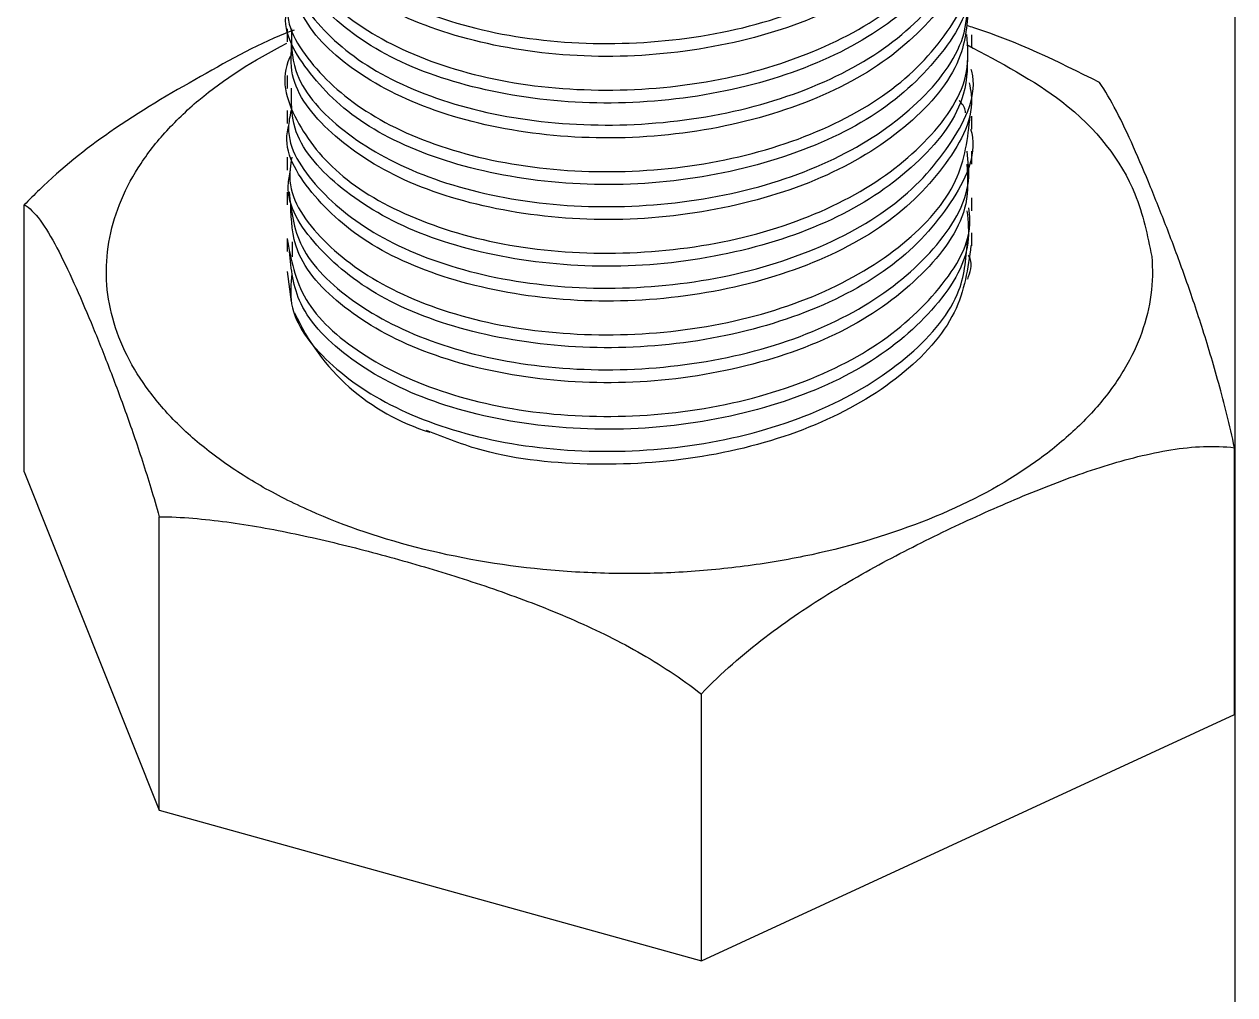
# Model space of a CAD drawing. Extents: x -976302 to -776254, y 5665 to 231437.
# Drawn here: x -788555.1 to -788448.3, y 88368.3 to 88453.9 of the extents above; entities that cross this region are included whole.
import ezdxf

# ---------------------------------------------------------------- set-up
doc = ezdxf.new("R2010")
doc.units = 0
doc.header["$LTSCALE"] = 1000
doc.header["$MEASUREMENT"] = 0
doc.layers.add('暖通', color=7, linetype='Continuous')

msp = doc.modelspace()

# ---------------------------------------------------------------- linework, layer by layer
at = {"layer": '暖通', "color": 7}
for p, q in [((-788448.3, 88551.91), (-788448.3, 88328.41)), ((-788448.3, 88551.91), (-788448.3, 88328.41)), ((-788531.88, 88453.48), (-788531.88, 88452.34)), ((-788531.88, 88453.48), (-788531.88, 88452.34)), ((-788471.5, 88451.83), (-788471.5, 88452.96)), ((-788471.5, 88451.83), (-788471.5, 88452.96)), ((-788531.88, 88449.37), (-788531.88, 88448.23)), ((-788531.88, 88449.37), (-788531.88, 88448.23)), ((-788531.88, 88446.29), (-788531.88, 88445.15)), ((-788531.88, 88446.29), (-788531.88, 88445.15)), ((-788471.5, 88444.63), (-788471.5, 88445.78)), ((-788471.5, 88444.63), (-788471.5, 88445.78)), ((-788471.5, 88441.56), (-788471.5, 88442.69)), ((-788471.5, 88441.56), (-788471.5, 88442.69)), ((-788531.88, 88442.18), (-788531.88, 88441.04)), ((-788531.88, 88442.18), (-788531.88, 88441.04)), ((-788531.88, 88439.1), (-788531.88, 88437.96)), ((-788531.88, 88439.1), (-788531.88, 88437.96)), ((-788471.5, 88437.45), (-788471.5, 88438.58)), ((-788471.5, 88437.45), (-788471.5, 88438.58)), ((-788555.06, 88414.43), (-788555.06, 88437.96)), ((-788555.06, 88414.43), (-788555.06, 88437.96)), ((-788471.5, 88434.36), (-788471.5, 88435.51)), ((-788471.5, 88434.36), (-788471.5, 88435.51)), ((-788531.88, 88435), (-788531.88, 88433.85)), ((-788531.88, 88435), (-788531.88, 88433.85)), ((-788531.43, 88434.7), (-788531.44, 88433.38)), ((-788531.43, 88434.7), (-788531.44, 88433.38)), ((-788531.88, 88432.08), (-788531.52, 88429.41)), ((-788531.88, 88432.08), (-788531.52, 88429.41)), ((-788448.33, 88393.03), (-788448.33, 88416.55)), ((-788448.33, 88393.03), (-788448.33, 88416.55)), ((-788555.06, 88414.43), (-788543.15, 88384.6)), ((-788555.06, 88414.43), (-788543.15, 88384.6)), ((-788543.15, 88384.6), (-788543.15, 88410.48)), ((-788543.15, 88384.6), (-788543.15, 88410.48)), ((-788495.34, 88371.33), (-788495.34, 88394.85)), ((-788495.34, 88371.33), (-788495.34, 88394.85)), ((-788495.34, 88371.33), (-788448.33, 88393.03)), ((-788495.34, 88371.33), (-788448.33, 88393.03)), ((-788543.15, 88384.6), (-788495.34, 88371.33)), ((-788543.15, 88384.6), (-788495.34, 88371.33))]:
    msp.add_line(p, q, dxfattribs=at)
msp.add_arc((-788513.64, 88436.34), 19.26, 204.1442, 252.9119, dxfattribs=at)
msp.add_arc((-788513.64, 88436.34), 19.26, 204.1442, 252.9119, dxfattribs=at)
for points, knots in [([(-788471.53, 88470.32), (-788471.84, 88468.27), (-788472.46, 88464.14), (-788477.59, 88458.52), (-788485.22, 88454.16), (-788494.78, 88451.48), (-788505.11, 88450.73), (-788515.03, 88452.02), (-788523.51, 88455.05), (-788529.29, 88459.58), (-788532.04, 88463.71), (-788531.61, 88466.12), (-788531.51, 88466.71)], [0, 0, 0, 0, 0.105461, 0.212955, 0.320474, 0.427966, 0.535462, 0.64297, 0.750464, 0.857988, 0.965478, 1, 1, 1, 1]), ([(-788471.53, 88470.32), (-788471.84, 88468.27), (-788472.46, 88464.14), (-788477.59, 88458.52), (-788485.22, 88454.16), (-788494.78, 88451.48), (-788505.11, 88450.73), (-788515.03, 88452.02), (-788523.51, 88455.05), (-788529.29, 88459.58), (-788532.04, 88463.71), (-788531.61, 88466.12), (-788531.51, 88466.71)], [0, 0, 0, 0, 0.105461, 0.212955, 0.320474, 0.427966, 0.535462, 0.64297, 0.750464, 0.857988, 0.965478, 1, 1, 1, 1]), ([(-788531.45, 88467.86), (-788531.55, 88467.01), (-788531.84, 88464.34), (-788528.66, 88459.99), (-788522.45, 88455.71), (-788513.71, 88452.82), (-788503.65, 88451.87), (-788493.37, 88452.85), (-788484, 88455.82), (-788476.75, 88460.41), (-788472.35, 88465.56), (-788472.02, 88469.12), (-788471.89, 88470.59)], [0, 0, 0, 0, 0.050433, 0.159593, 0.268745, 0.377919, 0.487066, 0.596243, 0.705394, 0.81456, 0.923715, 1, 1, 1, 1]), ([(-788531.45, 88467.86), (-788531.55, 88467.01), (-788531.84, 88464.34), (-788528.66, 88459.99), (-788522.45, 88455.71), (-788513.71, 88452.82), (-788503.65, 88451.87), (-788493.37, 88452.85), (-788484, 88455.82), (-788476.75, 88460.41), (-788472.35, 88465.56), (-788472.02, 88469.12), (-788471.89, 88470.59)], [0, 0, 0, 0, 0.050433, 0.159593, 0.268745, 0.377919, 0.487066, 0.596243, 0.705394, 0.81456, 0.923715, 1, 1, 1, 1]), ([(-788531.46, 88463.76), (-788531.52, 88462.71), (-788531.67, 88459.82), (-788528.13, 88455.36), (-788521.6, 88451.21), (-788512.66, 88448.51), (-788502.53, 88447.78), (-788492.28, 88448.97), (-788483.13, 88452.14), (-788475.97, 88456.88), (-788472.09, 88462.68), (-788470.77, 88467.14), (-788471.72, 88469.27), (-788471.78, 88469.39)], [0, 0, 0, 0, 0.059277, 0.163108, 0.266938, 0.37078, 0.474603, 0.578456, 0.682282, 0.786128, 0.889954, 0.993781, 1, 1, 1, 1]), ([(-788531.46, 88463.76), (-788531.52, 88462.71), (-788531.67, 88459.82), (-788528.13, 88455.36), (-788521.6, 88451.21), (-788512.66, 88448.51), (-788502.53, 88447.78), (-788492.28, 88448.97), (-788483.13, 88452.14), (-788475.97, 88456.88), (-788472.09, 88462.68), (-788470.77, 88467.14), (-788471.72, 88469.27), (-788471.78, 88469.39)], [0, 0, 0, 0, 0.059277, 0.163108, 0.266938, 0.37078, 0.474603, 0.578456, 0.682282, 0.786128, 0.889954, 0.993781, 1, 1, 1, 1]), ([(-788471.69, 88466.22), (-788471.86, 88464.4), (-788472.24, 88460.48), (-788476.92, 88454.98), (-788484.28, 88450.44), (-788493.69, 88447.57), (-788503.98, 88446.6), (-788514.01, 88447.69), (-788522.7, 88450.53), (-788528.81, 88454.93), (-788531.89, 88459.2), (-788531.56, 88461.82), (-788531.46, 88462.61)], [0, 0, 0, 0, 0.093875, 0.201357, 0.308857, 0.416341, 0.523822, 0.631322, 0.738804, 0.846319, 0.953796, 1, 1, 1, 1]), ([(-788471.69, 88466.22), (-788471.86, 88464.4), (-788472.24, 88460.48), (-788476.92, 88454.98), (-788484.28, 88450.44), (-788493.69, 88447.57), (-788503.98, 88446.6), (-788514.01, 88447.69), (-788522.7, 88450.53), (-788528.81, 88454.93), (-788531.89, 88459.2), (-788531.56, 88461.82), (-788531.46, 88462.61)], [0, 0, 0, 0, 0.093875, 0.201357, 0.308857, 0.416341, 0.523822, 0.631322, 0.738804, 0.846319, 0.953796, 1, 1, 1, 1]), ([(-788531.77, 88460.67), (-788531.81, 88460.55), (-788532.37, 88458.63), (-788530.25, 88454.78), (-788525.32, 88450.07), (-788517.36, 88446.56), (-788507.72, 88444.82), (-788497.37, 88445.05), (-788487.54, 88447.23), (-788479.23, 88451.25), (-788473.73, 88456.56), (-788471.22, 88461.21), (-788471.71, 88463.76), (-788471.8, 88464.25)], [0, 0, 0, 0, 0.007184, 0.114712, 0.222216, 0.329749, 0.437249, 0.544759, 0.652273, 0.759777, 0.867306, 0.974807, 1, 1, 1, 1]), ([(-788531.77, 88460.67), (-788531.81, 88460.55), (-788532.37, 88458.63), (-788530.25, 88454.78), (-788525.32, 88450.07), (-788517.36, 88446.56), (-788507.72, 88444.82), (-788497.37, 88445.05), (-788487.54, 88447.23), (-788479.23, 88451.25), (-788473.73, 88456.56), (-788471.22, 88461.21), (-788471.71, 88463.76), (-788471.8, 88464.25)], [0, 0, 0, 0, 0.007184, 0.114712, 0.222216, 0.329749, 0.437249, 0.544759, 0.652273, 0.759777, 0.867306, 0.974807, 1, 1, 1, 1]), ([(-788471.9, 88463.12), (-788471.79, 88462.34), (-788471.41, 88459.47), (-788474.32, 88454.66), (-788480.26, 88449.42), (-788488.85, 88445.7), (-788498.82, 88443.74), (-788509.14, 88443.83), (-788518.62, 88445.83), (-788526.12, 88449.51), (-788531.03, 88454.32), (-788531.53, 88457.84), (-788531.77, 88459.54)], [0, 0, 0, 0, 0.0403042, 0.1478027, 0.2552897, 0.3628042, 0.470288, 0.5777973, 0.685285, 0.7927821, 0.9002774, 1, 1, 1, 1]), ([(-788471.9, 88463.12), (-788471.79, 88462.34), (-788471.41, 88459.47), (-788474.32, 88454.66), (-788480.26, 88449.42), (-788488.85, 88445.7), (-788498.82, 88443.74), (-788509.14, 88443.83), (-788518.62, 88445.83), (-788526.12, 88449.51), (-788531.03, 88454.32), (-788531.53, 88457.84), (-788531.77, 88459.54)], [0, 0, 0, 0, 0.0403042, 0.1478027, 0.2552897, 0.3628042, 0.470288, 0.5777973, 0.685285, 0.7927821, 0.9002774, 1, 1, 1, 1]), ([(-788531.63, 88456.55), (-788531.71, 88456.23), (-788532.24, 88454.11), (-788529.87, 88450.11), (-788524.57, 88445.52), (-788516.38, 88442.17), (-788506.61, 88440.64), (-788496.26, 88441.08), (-788486.55, 88443.47), (-788478.46, 88447.67), (-788473.33, 88453.09), (-788471.08, 88457.57), (-788471.62, 88459.89), (-788471.69, 88460.15)], [0, 0, 0, 0, 0.018791, 0.126318, 0.233825, 0.341363, 0.448865, 0.556383, 0.663896, 0.771405, 0.87893, 0.986434, 1, 1, 1, 1]), ([(-788531.63, 88456.55), (-788531.71, 88456.23), (-788532.24, 88454.11), (-788529.87, 88450.11), (-788524.57, 88445.52), (-788516.38, 88442.17), (-788506.61, 88440.64), (-788496.26, 88441.08), (-788486.55, 88443.47), (-788478.46, 88447.67), (-788473.33, 88453.09), (-788471.08, 88457.57), (-788471.62, 88459.89), (-788471.69, 88460.15)], [0, 0, 0, 0, 0.018791, 0.126318, 0.233825, 0.341363, 0.448865, 0.556383, 0.663896, 0.771405, 0.87893, 0.986434, 1, 1, 1, 1]), ([(-788471.83, 88459), (-788471.73, 88458.45), (-788471.26, 88455.81), (-788473.86, 88451.18), (-788479.46, 88445.81), (-788487.84, 88441.92), (-788497.7, 88439.75), (-788508.05, 88439.61), (-788517.64, 88441.42), (-788525.54, 88444.92), (-788530.35, 88449.75), (-788532.41, 88453.48), (-788531.84, 88455.35), (-788531.82, 88455.41)], [0, 0, 0, 0, 0.028624, 0.1361406, 0.2436408, 0.351173, 0.4586693, 0.5661864, 0.67369, 0.7811958, 0.8887104, 0.9962073, 1, 1, 1, 1]), ([(-788471.83, 88459), (-788471.73, 88458.45), (-788471.26, 88455.81), (-788473.86, 88451.18), (-788479.46, 88445.81), (-788487.84, 88441.92), (-788497.7, 88439.75), (-788508.05, 88439.61), (-788517.64, 88441.42), (-788525.54, 88444.92), (-788530.35, 88449.75), (-788532.41, 88453.48), (-788531.84, 88455.35), (-788531.82, 88455.41)], [0, 0, 0, 0, 0.028624, 0.1361406, 0.2436408, 0.351173, 0.4586693, 0.5661864, 0.67369, 0.7811958, 0.8887104, 0.9962073, 1, 1, 1, 1]), ([(-788531.5, 88453.49), (-788531.5, 88452.25), (-788531.5, 88449.17), (-788527.6, 88444.61), (-788520.78, 88440.58), (-788511.67, 88438.07), (-788501.47, 88437.54), (-788491.29, 88438.93), (-788482.25, 88442.29), (-788475.55, 88447.15), (-788471.81, 88452.34), (-788471.87, 88455.76), (-788471.9, 88457.08)], [0, 0, 0, 0, 0.072394, 0.179868, 0.287348, 0.394831, 0.5023, 0.609798, 0.71727, 0.824769, 0.932238, 1, 1, 1, 1]), ([(-788531.5, 88453.49), (-788531.5, 88452.25), (-788531.5, 88449.17), (-788527.6, 88444.61), (-788520.78, 88440.58), (-788511.67, 88438.07), (-788501.47, 88437.54), (-788491.29, 88438.93), (-788482.25, 88442.29), (-788475.55, 88447.15), (-788471.81, 88452.34), (-788471.87, 88455.76), (-788471.9, 88457.08)], [0, 0, 0, 0, 0.072394, 0.179868, 0.287348, 0.394831, 0.5023, 0.609798, 0.71727, 0.824769, 0.932238, 1, 1, 1, 1]), ([(-788471.8, 88455.95), (-788471.88, 88454.34), (-788472.05, 88450.63), (-788476.32, 88445.26), (-788483.41, 88440.56), (-788492.67, 88437.52), (-788502.92, 88436.33), (-788513.03, 88437.22), (-788521.9, 88439.89), (-788528.33, 88444.16), (-788531.73, 88448.56), (-788531.52, 88451.37), (-788531.45, 88452.35)], [0, 0, 0, 0, 0.0828951, 0.1903703, 0.2978579, 0.4053391, 0.5128113, 0.6203089, 0.7277842, 0.8352897, 0.9427603, 1, 1, 1, 1]), ([(-788471.8, 88455.95), (-788471.88, 88454.34), (-788472.05, 88450.63), (-788476.32, 88445.26), (-788483.41, 88440.56), (-788492.67, 88437.52), (-788502.92, 88436.33), (-788513.03, 88437.22), (-788521.9, 88439.89), (-788528.33, 88444.16), (-788531.73, 88448.56), (-788531.52, 88451.37), (-788531.45, 88452.35)], [0, 0, 0, 0, 0.0828951, 0.1903703, 0.2978579, 0.4053391, 0.5128113, 0.6203089, 0.7277842, 0.8352897, 0.9427603, 1, 1, 1, 1]), ([(-788531.25, 88453.38), (-788531.35, 88453.34), (-788534.1, 88452.31), (-788539.56, 88449.29), (-788547.04, 88444.94), (-788552.24, 88440.83), (-788554.61, 88438.41), (-788555.06, 88437.96)], [0, 0, 0, 0, 0.0119649, 0.338982, 0.6692357, 0.9381845, 1, 1, 1, 1]), ([(-788531.25, 88453.38), (-788531.35, 88453.34), (-788534.1, 88452.31), (-788539.56, 88449.29), (-788547.04, 88444.94), (-788552.24, 88440.83), (-788554.61, 88438.41), (-788555.06, 88437.96)], [0, 0, 0, 0, 0.0119649, 0.338982, 0.6692357, 0.9381845, 1, 1, 1, 1]), ([(-788460.23, 88448.76), (-788463.9, 88450.58), (-788467.76, 88452.5), (-788471.72, 88453.7), (-788471.92, 88453.76)], [0, 0, 0, 0, 0.94933, 1, 1, 1, 1]), ([(-788460.23, 88448.76), (-788463.9, 88450.58), (-788467.76, 88452.5), (-788471.72, 88453.7), (-788471.92, 88453.76)], [0, 0, 0, 0, 0.94933, 1, 1, 1, 1]), ([(-788455.63, 88433.42), (-788455.43, 88431.15), (-788455.73, 88428.92), (-788456.9, 88425.63), (-788457.42, 88424.53), (-788458.68, 88422.4), (-788460.17, 88420.33), (-788462.09, 88418.39), (-788464.24, 88416.5), (-788465.43, 88415.6), (-788469.22, 88413.04), (-788472.09, 88411.54), (-788478.54, 88408.95), (-788481.97, 88407.91), (-788487.43, 88406.74), (-788489.32, 88406.41), (-788493.12, 88405.9), (-788496.95, 88405.53), (-788500.82, 88405.44), (-788504.73, 88405.5), (-788506.69, 88405.59), (-788512.45, 88406.1), (-788516.18, 88406.71), (-788523.4, 88408.49), (-788526.74, 88409.62), (-788531.36, 88411.67), (-788532.85, 88412.42), (-788535.61, 88414.01), (-788538.18, 88415.69), (-788540.37, 88417.54), (-788542.36, 88419.48), (-788543.25, 88420.49), (-788545.56, 88423.58), (-788546.65, 88425.73), (-788547.86, 88430.21), (-788547.97, 88432.44), (-788547.4, 88435.79), (-788547.09, 88436.91), (-788546.22, 88439.11), (-788545.11, 88441.26), (-788543.56, 88443.31), (-788541.76, 88445.31), (-788540.75, 88446.29), (-788537.44, 88449.05), (-788534.86, 88450.72), (-788531.89, 88452.21)], [0, 0, 0, 0, 0.0625, 0.0625, 0.09375, 0.09375, 0.125, 0.15625, 0.15625, 0.1875, 0.1875, 0.25, 0.25, 0.3125, 0.3125, 0.34375, 0.34375, 0.375, 0.40625, 0.40625, 0.4375, 0.4375, 0.5, 0.5, 0.5625, 0.5625, 0.59375, 0.59375, 0.625, 0.65625, 0.65625, 0.6875, 0.6875, 0.75, 0.75, 0.8125, 0.8125, 0.84375, 0.84375, 0.875, 0.90625, 0.90625, 0.9375, 0.9375, 1, 1, 1, 1]), ([(-788455.63, 88433.42), (-788455.43, 88431.15), (-788455.73, 88428.92), (-788456.9, 88425.63), (-788457.42, 88424.53), (-788458.68, 88422.4), (-788460.17, 88420.33), (-788462.09, 88418.39), (-788464.24, 88416.5), (-788465.43, 88415.6), (-788469.22, 88413.04), (-788472.09, 88411.54), (-788478.54, 88408.95), (-788481.97, 88407.91), (-788487.43, 88406.74), (-788489.32, 88406.41), (-788493.12, 88405.9), (-788496.95, 88405.53), (-788500.82, 88405.44), (-788504.73, 88405.5), (-788506.69, 88405.59), (-788512.45, 88406.1), (-788516.18, 88406.71), (-788523.4, 88408.49), (-788526.74, 88409.62), (-788531.36, 88411.67), (-788532.85, 88412.42), (-788535.61, 88414.01), (-788538.18, 88415.69), (-788540.37, 88417.54), (-788542.36, 88419.48), (-788543.25, 88420.49), (-788545.56, 88423.58), (-788546.65, 88425.73), (-788547.86, 88430.21), (-788547.97, 88432.44), (-788547.4, 88435.79), (-788547.09, 88436.91), (-788546.22, 88439.11), (-788545.11, 88441.26), (-788543.56, 88443.31), (-788541.76, 88445.31), (-788540.75, 88446.29), (-788537.44, 88449.05), (-788534.86, 88450.72), (-788531.89, 88452.21)], [0, 0, 0, 0, 0.0625, 0.0625, 0.09375, 0.09375, 0.125, 0.15625, 0.15625, 0.1875, 0.1875, 0.25, 0.25, 0.3125, 0.3125, 0.34375, 0.34375, 0.375, 0.40625, 0.40625, 0.4375, 0.4375, 0.5, 0.5, 0.5625, 0.5625, 0.59375, 0.59375, 0.625, 0.65625, 0.65625, 0.6875, 0.6875, 0.75, 0.75, 0.8125, 0.8125, 0.84375, 0.84375, 0.875, 0.90625, 0.90625, 0.9375, 0.9375, 1, 1, 1, 1]), ([(-788531.43, 88451.37), (-788531.56, 88451.11), (-788532.58, 88449.09), (-788531.2, 88445), (-788527.11, 88440.01), (-788519.84, 88436.12), (-788510.61, 88433.81), (-788500.34, 88433.49), (-788490.24, 88435.1), (-788481.39, 88438.65), (-788475, 88443.63), (-788471.63, 88448.69), (-788471.85, 88451.88), (-788471.93, 88452.97)], [0, 0, 0, 0, 0.015465, 0.118879, 0.222269, 0.325671, 0.429067, 0.532454, 0.635865, 0.739256, 0.842675, 0.946061, 1, 1, 1, 1]), ([(-788531.43, 88451.37), (-788531.56, 88451.11), (-788532.58, 88449.09), (-788531.2, 88445), (-788527.11, 88440.01), (-788519.84, 88436.12), (-788510.61, 88433.81), (-788500.34, 88433.49), (-788490.24, 88435.1), (-788481.39, 88438.65), (-788475, 88443.63), (-788471.63, 88448.69), (-788471.85, 88451.88), (-788471.93, 88452.97)], [0, 0, 0, 0, 0.015465, 0.118879, 0.222269, 0.325671, 0.429067, 0.532454, 0.635865, 0.739256, 0.842675, 0.946061, 1, 1, 1, 1]), ([(-788471.88, 88451.84), (-788471.87, 88450.45), (-788471.86, 88446.97), (-788475.72, 88441.74), (-788482.51, 88436.88), (-788491.6, 88433.65), (-788501.8, 88432.24), (-788511.98, 88432.92), (-788521.04, 88435.42), (-788527.77, 88439.53), (-788531.55, 88444.05), (-788531.5, 88447.07), (-788531.49, 88448.24)], [0, 0, 0, 0, 0.071226, 0.1787, 0.286179, 0.393663, 0.501132, 0.60863, 0.716102, 0.823601, 0.93107, 1, 1, 1, 1]), ([(-788471.88, 88451.84), (-788471.87, 88450.45), (-788471.86, 88446.97), (-788475.72, 88441.74), (-788482.51, 88436.88), (-788491.6, 88433.65), (-788501.8, 88432.24), (-788511.98, 88432.92), (-788521.04, 88435.42), (-788527.77, 88439.53), (-788531.55, 88444.05), (-788531.5, 88447.07), (-788531.49, 88448.24)], [0, 0, 0, 0, 0.071226, 0.1787, 0.286179, 0.393663, 0.501132, 0.60863, 0.716102, 0.823601, 0.93107, 1, 1, 1, 1]), ([(-788471.94, 88452.09), (-788468.96, 88450.51), (-788462.15, 88446.9), (-788456.97, 88440.08), (-788456, 88435.27), (-788455.63, 88433.42)], [0, 0, 0, 0, 0.323926, 0.739745, 1, 1, 1, 1]), ([(-788471.94, 88452.09), (-788468.96, 88450.51), (-788462.15, 88446.9), (-788456.97, 88440.08), (-788456, 88435.27), (-788455.63, 88433.42)], [0, 0, 0, 0, 0.323926, 0.739745, 1, 1, 1, 1]), ([(-788531.54, 88446.28), (-788531.64, 88445.77), (-788532.1, 88443.45), (-788529.47, 88439.32), (-788523.84, 88434.84), (-788515.44, 88431.65), (-788505.56, 88430.33), (-788495.22, 88430.96), (-788485.64, 88433.56), (-788477.77, 88437.9), (-788472.99, 88443.42), (-788470.96, 88447.73), (-788471.52, 88449.84), (-788471.54, 88449.89)], [0, 0, 0, 0, 0.029791, 0.137306, 0.244805, 0.352335, 0.45983, 0.567347, 0.674849, 0.782354, 0.889867, 0.997362, 1, 1, 1, 1]), ([(-788531.54, 88446.28), (-788531.64, 88445.77), (-788532.1, 88443.45), (-788529.47, 88439.32), (-788523.84, 88434.84), (-788515.44, 88431.65), (-788505.56, 88430.33), (-788495.22, 88430.96), (-788485.64, 88433.56), (-788477.77, 88437.9), (-788472.99, 88443.42), (-788470.96, 88447.73), (-788471.52, 88449.84), (-788471.54, 88449.89)], [0, 0, 0, 0, 0.029791, 0.137306, 0.244805, 0.352335, 0.45983, 0.567347, 0.674849, 0.782354, 0.889867, 0.997362, 1, 1, 1, 1]), ([(-788471.73, 88448.73), (-788471.66, 88448.39), (-788471.13, 88445.98), (-788473.47, 88441.5), (-788478.73, 88436.03), (-788486.9, 88431.96), (-788496.65, 88429.61), (-788507, 88429.25), (-788516.73, 88430.88), (-788524.84, 88434.22), (-788530.01, 88438.95), (-788532.28, 88442.82), (-788531.74, 88444.89), (-788531.68, 88445.13)], [0, 0, 0, 0, 0.017628, 0.125156, 0.232663, 0.340201, 0.447703, 0.555221, 0.662734, 0.770243, 0.87777, 0.985273, 1, 1, 1, 1]), ([(-788471.73, 88448.73), (-788471.66, 88448.39), (-788471.13, 88445.98), (-788473.47, 88441.5), (-788478.73, 88436.03), (-788486.9, 88431.96), (-788496.65, 88429.61), (-788507, 88429.25), (-788516.73, 88430.88), (-788524.84, 88434.22), (-788530.01, 88438.95), (-788532.28, 88442.82), (-788531.74, 88444.89), (-788531.68, 88445.13)], [0, 0, 0, 0, 0.017628, 0.125156, 0.232663, 0.340201, 0.447703, 0.555221, 0.662734, 0.770243, 0.87777, 0.985273, 1, 1, 1, 1]), ([(-788448.32, 88416.55), (-788448.77, 88418.58), (-788449.24, 88420.46), (-788450.21, 88424), (-788450.71, 88425.67), (-788451.71, 88428.79), (-788452.21, 88430.26), (-788453.21, 88433.07), (-788453.71, 88434.42), (-788454.72, 88437.03), (-788455.22, 88438.3), (-788456.23, 88440.75), (-788456.73, 88441.94), (-788457.74, 88444.19), (-788458.24, 88445.26), (-788459.24, 88447.19), (-788459.74, 88448.06), (-788460.23, 88448.76)], [0, 0, 0, 0, 0.125, 0.125, 0.25, 0.25, 0.375, 0.375, 0.5, 0.5, 0.625, 0.625, 0.75, 0.75, 0.875, 0.875, 1, 1, 1, 1]), ([(-788448.32, 88416.55), (-788448.77, 88418.58), (-788449.24, 88420.46), (-788450.21, 88424), (-788450.71, 88425.67), (-788451.71, 88428.79), (-788452.21, 88430.26), (-788453.21, 88433.07), (-788453.71, 88434.42), (-788454.72, 88437.03), (-788455.22, 88438.3), (-788456.23, 88440.75), (-788456.73, 88441.94), (-788457.74, 88444.19), (-788458.24, 88445.26), (-788459.24, 88447.19), (-788459.74, 88448.06), (-788460.23, 88448.76)], [0, 0, 0, 0, 0.125, 0.125, 0.25, 0.25, 0.375, 0.375, 0.5, 0.5, 0.625, 0.625, 0.75, 0.75, 0.875, 0.875, 1, 1, 1, 1]), ([(-788472.06, 88446.07), (-788472.06, 88446.15), (-788472.06, 88446.54), (-788472.37, 88446.89), (-788472.61, 88447.17)], [0, 0, 0, 0, 0.2080196, 1, 1, 1, 1]), ([(-788472.06, 88446.07), (-788472.06, 88446.15), (-788472.06, 88446.54), (-788472.37, 88446.89), (-788472.61, 88447.17)], [0, 0, 0, 0, 0.2080196, 1, 1, 1, 1]), ([(-788531.47, 88442.17), (-788531.58, 88441.47), (-788531.95, 88438.94), (-788529.01, 88434.68), (-788523.03, 88430.31), (-788514.43, 88427.3), (-788504.44, 88426.2), (-788494.13, 88427.03), (-788484.66, 88429.85), (-788477.19, 88434.34), (-788472.33, 88439.84), (-788471.85, 88443.86), (-788471.63, 88445.79)], [0, 0, 0, 0, 0.041473, 0.14897, 0.256456, 0.363969, 0.471451, 0.57896, 0.686446, 0.793943, 0.901436, 1, 1, 1, 1]), ([(-788531.47, 88442.17), (-788531.58, 88441.47), (-788531.95, 88438.94), (-788529.01, 88434.68), (-788523.03, 88430.31), (-788514.43, 88427.3), (-788504.44, 88426.2), (-788494.13, 88427.03), (-788484.66, 88429.85), (-788477.19, 88434.34), (-788472.33, 88439.84), (-788471.85, 88443.86), (-788471.63, 88445.79)], [0, 0, 0, 0, 0.041473, 0.14897, 0.256456, 0.363969, 0.471451, 0.57896, 0.686446, 0.793943, 0.901436, 1, 1, 1, 1]), ([(-788471.59, 88444.63), (-788471.56, 88444.51), (-788471, 88442.33), (-788473.09, 88438.04), (-788477.98, 88432.46), (-788485.92, 88428.21), (-788495.55, 88425.67), (-788505.89, 88425.08), (-788515.74, 88426.52), (-788524.07, 88429.67), (-788529.6, 88434.29), (-788532.14, 88438.31), (-788531.66, 88440.58), (-788531.56, 88441.03)], [0, 0, 0, 0, 0.006026, 0.113554, 0.221058, 0.328589, 0.436088, 0.543597, 0.65111, 0.758613, 0.866142, 0.973642, 1, 1, 1, 1]), ([(-788471.59, 88444.63), (-788471.56, 88444.51), (-788471, 88442.33), (-788473.09, 88438.04), (-788477.98, 88432.46), (-788485.92, 88428.21), (-788495.55, 88425.67), (-788505.89, 88425.08), (-788515.74, 88426.52), (-788524.07, 88429.67), (-788529.6, 88434.29), (-788532.14, 88438.31), (-788531.66, 88440.58), (-788531.56, 88441.03)], [0, 0, 0, 0, 0.006026, 0.113554, 0.221058, 0.328589, 0.436088, 0.543597, 0.65111, 0.758613, 0.866142, 0.973642, 1, 1, 1, 1]), ([(-788531.7, 88439.11), (-788531.52, 88437.48), (-788531.11, 88434.01), (-788526.39, 88429.28), (-788519, 88425.52), (-788509.58, 88423.42), (-788499.28, 88423.29), (-788489.26, 88425.1), (-788480.6, 88428.83), (-788474.51, 88433.93), (-788471.47, 88438.85), (-788471.81, 88441.81), (-788471.91, 88442.69)], [0, 0, 0, 0, 0.095036, 0.202518, 0.31002, 0.417505, 0.524987, 0.632488, 0.739971, 0.847486, 0.954965, 1, 1, 1, 1]), ([(-788531.7, 88439.11), (-788531.52, 88437.48), (-788531.11, 88434.01), (-788526.39, 88429.28), (-788519, 88425.52), (-788509.58, 88423.42), (-788499.28, 88423.29), (-788489.26, 88425.1), (-788480.6, 88428.83), (-788474.51, 88433.93), (-788471.47, 88438.85), (-788471.81, 88441.81), (-788471.91, 88442.69)], [0, 0, 0, 0, 0.095036, 0.202518, 0.31002, 0.417505, 0.524987, 0.632488, 0.739971, 0.847486, 0.954965, 1, 1, 1, 1]), ([(-788471.92, 88441.56), (-788471.86, 88440.39), (-788471.69, 88437.13), (-788475.19, 88432.04), (-788481.69, 88427.03), (-788490.61, 88423.63), (-788500.73, 88422.02), (-788510.98, 88422.49), (-788520.19, 88424.81), (-788527.21, 88428.77), (-788531.38, 88433.41), (-788531.5, 88436.61), (-788531.55, 88437.98)], [0, 0, 0, 0, 0.06019, 0.167668, 0.275145, 0.382636, 0.490106, 0.597608, 0.705081, 0.812575, 0.920049, 1, 1, 1, 1]), ([(-788471.92, 88441.56), (-788471.86, 88440.39), (-788471.69, 88437.13), (-788475.19, 88432.04), (-788481.69, 88427.03), (-788490.61, 88423.63), (-788500.73, 88422.02), (-788510.98, 88422.49), (-788520.19, 88424.81), (-788527.21, 88428.77), (-788531.38, 88433.41), (-788531.5, 88436.61), (-788531.55, 88437.98)], [0, 0, 0, 0, 0.06019, 0.167668, 0.275145, 0.382636, 0.490106, 0.597608, 0.705081, 0.812575, 0.920049, 1, 1, 1, 1]), ([(-788555.06, 88437.96), (-788554.61, 88437.75), (-788554.14, 88437.27), (-788553.17, 88435.95), (-788552.67, 88435.11), (-788551.67, 88433.23), (-788551.17, 88432.18), (-788550.17, 88429.97), (-788549.67, 88428.8), (-788548.66, 88426.38), (-788548.16, 88425.13), (-788547.15, 88422.53), (-788546.65, 88421.19), (-788545.64, 88418.39), (-788545.13, 88416.92), (-788544.13, 88413.84), (-788543.64, 88412.23), (-788543.15, 88410.48)], [0, 0, 0, 0, 0.125, 0.125, 0.25, 0.25, 0.375, 0.375, 0.5, 0.5, 0.625, 0.625, 0.75, 0.75, 0.875, 0.875, 1, 1, 1, 1]), ([(-788555.06, 88437.96), (-788554.61, 88437.75), (-788554.14, 88437.27), (-788553.17, 88435.95), (-788552.67, 88435.11), (-788551.67, 88433.23), (-788551.17, 88432.18), (-788550.17, 88429.97), (-788549.67, 88428.8), (-788548.66, 88426.38), (-788548.16, 88425.13), (-788547.15, 88422.53), (-788546.65, 88421.19), (-788545.64, 88418.39), (-788545.13, 88416.92), (-788544.13, 88413.84), (-788543.64, 88412.23), (-788543.15, 88410.48)], [0, 0, 0, 0, 0.125, 0.125, 0.25, 0.25, 0.375, 0.375, 0.5, 0.5, 0.625, 0.625, 0.75, 0.75, 0.875, 0.875, 1, 1, 1, 1]), ([(-788531.87, 88435), (-788531.54, 88433.17), (-788530.89, 88429.5), (-788525.72, 88424.71), (-788518.06, 88421.1), (-788508.48, 88419.2), (-788498.16, 88419.28), (-788488.24, 88421.31), (-788479.77, 88425.22), (-788474.08, 88430.44), (-788471.38, 88434.92), (-788471.72, 88437.34), (-788471.77, 88437.7)], [0, 0, 0, 0, 0.108253, 0.2174, 0.326571, 0.435715, 0.544864, 0.654024, 0.76317, 0.872346, 0.981489, 1, 1, 1, 1]), ([(-788531.87, 88435), (-788531.54, 88433.17), (-788530.89, 88429.5), (-788525.72, 88424.71), (-788518.06, 88421.1), (-788508.48, 88419.2), (-788498.16, 88419.28), (-788488.24, 88421.31), (-788479.77, 88425.22), (-788474.08, 88430.44), (-788471.38, 88434.92), (-788471.72, 88437.34), (-788471.77, 88437.7)], [0, 0, 0, 0, 0.108253, 0.2174, 0.326571, 0.435715, 0.544864, 0.654024, 0.76317, 0.872346, 0.981489, 1, 1, 1, 1]), ([(-788471.92, 88437.44), (-788471.83, 88436.5), (-788471.52, 88433.47), (-788474.66, 88428.54), (-788480.84, 88423.4), (-788489.57, 88419.81), (-788499.61, 88417.99), (-788509.9, 88418.24), (-788519.28, 88420.37), (-788526.58, 88424.17), (-788531.18, 88428.91), (-788531.51, 88432.3), (-788531.67, 88433.86)], [0, 0, 0, 0, 0.048491, 0.15598, 0.263461, 0.370964, 0.478441, 0.585946, 0.693425, 0.800919, 0.908404, 1, 1, 1, 1]), ([(-788471.92, 88437.44), (-788471.83, 88436.5), (-788471.52, 88433.47), (-788474.66, 88428.54), (-788480.84, 88423.4), (-788489.57, 88419.81), (-788499.61, 88417.99), (-788509.9, 88418.24), (-788519.28, 88420.37), (-788526.58, 88424.17), (-788531.18, 88428.91), (-788531.51, 88432.3), (-788531.67, 88433.86)], [0, 0, 0, 0, 0.048491, 0.15598, 0.263461, 0.370964, 0.478441, 0.585946, 0.693425, 0.800919, 0.908404, 1, 1, 1, 1]), ([(-788531.45, 88431.91), (-788531.54, 88431.01), (-788531.8, 88428.28), (-788528.54, 88423.91), (-788522.25, 88419.66), (-788513.45, 88416.82), (-788503.38, 88415.92), (-788493.11, 88416.96), (-788483.78, 88419.97), (-788476.59, 88424.59), (-788472.24, 88429.81), (-788471.97, 88433.43), (-788471.86, 88434.94)], [0, 0, 0, 0, 0.053045, 0.161619, 0.270188, 0.378776, 0.48734, 0.595934, 0.7045, 0.813084, 0.921654, 1, 1, 1, 1]), ([(-788531.45, 88431.91), (-788531.54, 88431.01), (-788531.8, 88428.28), (-788528.54, 88423.91), (-788522.25, 88419.66), (-788513.45, 88416.82), (-788503.38, 88415.92), (-788493.11, 88416.96), (-788483.78, 88419.97), (-788476.59, 88424.59), (-788472.24, 88429.81), (-788471.97, 88433.43), (-788471.86, 88434.94)], [0, 0, 0, 0, 0.053045, 0.161619, 0.270188, 0.378776, 0.48734, 0.595934, 0.7045, 0.813084, 0.921654, 1, 1, 1, 1]), ([(-788471.57, 88434.37), (-788471.84, 88432.38), (-788472.41, 88428.3), (-788477.43, 88422.71), (-788484.99, 88418.3), (-788494.53, 88415.56), (-788504.78, 88414.81), (-788513.66, 88415.71), (-788517.96, 88417.44), (-788519.59, 88418.09)], [0, 0, 0, 0, 0.145549, 0.297973, 0.450431, 0.602854, 0.75528, 0.907726, 1, 1, 1, 1]), ([(-788471.57, 88434.37), (-788471.84, 88432.38), (-788472.41, 88428.3), (-788477.43, 88422.71), (-788484.99, 88418.3), (-788494.53, 88415.56), (-788504.78, 88414.81), (-788513.66, 88415.71), (-788517.96, 88417.44), (-788519.59, 88418.09)], [0, 0, 0, 0, 0.145549, 0.297973, 0.450431, 0.602854, 0.75528, 0.907726, 1, 1, 1, 1]), ([(-788471.85, 88431.41), (-788471.64, 88432.03), (-788471.39, 88432.75), (-788471.73, 88433.44), (-788471.78, 88433.54)], [0, 0, 0, 0, 0.8551178, 1, 1, 1, 1]), ([(-788471.85, 88431.41), (-788471.64, 88432.03), (-788471.39, 88432.75), (-788471.73, 88433.44), (-788471.78, 88433.54)], [0, 0, 0, 0, 0.8551178, 1, 1, 1, 1]), ([(-788495.34, 88394.86), (-788493.57, 88396.72), (-788491.68, 88398.35), (-788488.77, 88400.58), (-788487.78, 88401.29), (-788485.8, 88402.63), (-788484.8, 88403.27), (-788481.82, 88405.08), (-788479.83, 88406.19), (-788475.83, 88408.26), (-788473.84, 88409.24), (-788469.83, 88411.08), (-788467.83, 88411.96), (-788463.82, 88413.57), (-788461.8, 88414.32), (-788457.83, 88415.56), (-788455.86, 88416.06), (-788452, 88416.68), (-788450.1, 88416.78), (-788448.33, 88416.56)], [0, 0, 0, 0, 0.125, 0.125, 0.1875, 0.1875, 0.25, 0.25, 0.375, 0.375, 0.5, 0.5, 0.625, 0.625, 0.75, 0.75, 0.875, 0.875, 1, 1, 1, 1]), ([(-788495.34, 88394.86), (-788493.57, 88396.72), (-788491.68, 88398.35), (-788488.77, 88400.58), (-788487.78, 88401.29), (-788485.8, 88402.63), (-788484.8, 88403.27), (-788481.82, 88405.08), (-788479.83, 88406.19), (-788475.83, 88408.26), (-788473.84, 88409.24), (-788469.83, 88411.08), (-788467.83, 88411.96), (-788463.82, 88413.57), (-788461.8, 88414.32), (-788457.83, 88415.56), (-788455.86, 88416.06), (-788452, 88416.68), (-788450.1, 88416.78), (-788448.33, 88416.56)], [0, 0, 0, 0, 0.125, 0.125, 0.1875, 0.1875, 0.25, 0.25, 0.375, 0.375, 0.5, 0.5, 0.625, 0.625, 0.75, 0.75, 0.875, 0.875, 1, 1, 1, 1]), ([(-788543.15, 88410.48), (-788541.18, 88410.46), (-788539.19, 88410.28), (-788535.19, 88409.75), (-788533.18, 88409.38), (-788529.15, 88408.54), (-788527.12, 88408.05), (-788523.07, 88407), (-788521.03, 88406.43), (-788516.97, 88405.21), (-788514.94, 88404.56), (-788510.9, 88403.13), (-788508.89, 88402.36), (-788504.89, 88400.63), (-788502.89, 88399.66), (-788499.01, 88397.47), (-788497.13, 88396.25), (-788495.34, 88394.84)], [0, 0, 0, 0, 0.125, 0.125, 0.25, 0.25, 0.375, 0.375, 0.5, 0.5, 0.625, 0.625, 0.75, 0.75, 0.875, 0.875, 1, 1, 1, 1]), ([(-788543.15, 88410.48), (-788541.18, 88410.46), (-788539.19, 88410.28), (-788535.19, 88409.75), (-788533.18, 88409.38), (-788529.15, 88408.54), (-788527.12, 88408.05), (-788523.07, 88407), (-788521.03, 88406.43), (-788516.97, 88405.21), (-788514.94, 88404.56), (-788510.9, 88403.13), (-788508.89, 88402.36), (-788504.89, 88400.63), (-788502.89, 88399.66), (-788499.01, 88397.47), (-788497.13, 88396.25), (-788495.34, 88394.84)], [0, 0, 0, 0, 0.125, 0.125, 0.25, 0.25, 0.375, 0.375, 0.5, 0.5, 0.625, 0.625, 0.75, 0.75, 0.875, 0.875, 1, 1, 1, 1])]:
    msp.add_open_spline(points, degree=3, knots=knots, dxfattribs=at)

doc.saveas('drawing.dxf')
